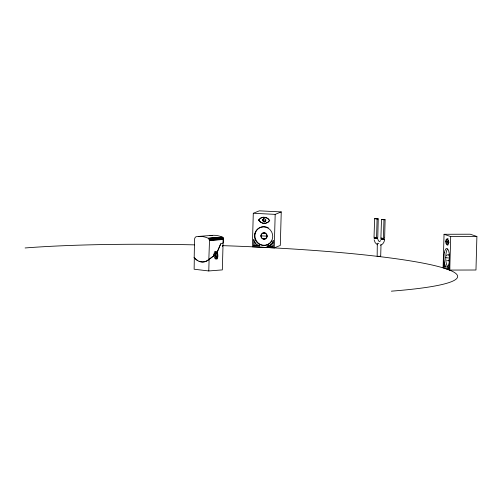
<?xml version="1.0" encoding="UTF-8"?>
<svg xmlns="http://www.w3.org/2000/svg" width="502" height="502" viewBox="0 0 502 502"><rect width="100%" height="100%" fill="white"/><g stroke="black" fill="none" stroke-linecap="round" stroke-linejoin="round"><path stroke-width="0.75" d="M208.23 238.218L209.083 239.015L209.51 240.552L208.838 259.427A16.371 11.998 85.5 0 1 194.186 257.702L194.544 239.605A3.382 2.479 85.5 0 1 195.968 236.775A35.849 26.261 85.5 0 1 208.23 238.218L222.248 237.126C223.139 237.452 224.055 239.448 223.17 239.768L222.33 269.9L208.782 270.954L194.136 269.229L194.312 257.664M208.782 270.954L209.108 259.408L214.58 255.198M217.021 252.374L220.704 243.846L223.233 242.937L223.321 239.787M253.29 213.281L252.355 246.789L274.249 247.875L280.304 245.434L281.245 211.919L259.352 210.834L253.29 213.281L275.184 214.367L281.245 211.919M253.604 245.61L253.78 239.404A7.718 7.492 68 0 0 259.691 245.911L253.604 245.61L254.847 245.108L259.408 245.334M254.847 245.108L254.934 242.002M274.249 247.875L275.184 214.367M374.63 218.659L377.096 218.954L376.575 237.565L375.458 237.54L374.028 237.327L374.63 218.659L378.238 218.859L377.774 237.427L377.303 237.295M381.012 244.813L380.692 256.327L377.159 256.309L377.297 243.947M381.495 219.468L383.961 219.763L383.44 238.375L382.323 238.356L380.899 238.136L381.495 219.468L385.103 219.669L384.639 238.237L384.287 238.124M444.044 234.283L443.109 267.798L449.761 270.076L475.965 270.007L476.9 236.492L470.248 234.214L444.044 234.283L450.696 236.561L476.9 236.492M443.511 266.681L443.686 260.475A7.718 2.297 89.8 0 0 445.362 267.315L443.511 266.681L445.042 266.675M449.761 270.076L450.696 236.561M449.183 260.18L449.284 259.584A3.119 0.929 89.8 0 0 449.378 256.484L449.303 255.788A3.081 0.527 -89.4 0 0 449.208 255.236M217.165 252.393L220.704 243.846M263.173 219.33L262.992 220.497L263.18 219.33A1.562 1.512 68 0 1 263.745 218.79A1.562 1.374 81 0 0 263.299 219.299A1.55 1.45 76.7 0 1 263.851 218.79M380.535 240.577C379.568 242.196 378.891 241.933 377.805 239.216M380.315 245.158C383.089 244.794 384.676 241.217 384.588 239.197M260.971 235.852L267.058 236.153M445.431 257.608L449.397 258.078M208.838 259.427L214.724 255.217M216.161 258.172C217.266 256.654 217.222 253.41 215.653 252.311M215.96 258.806L215.333 259.007C213.802 256.986 213.457 253.378 214.988 251.301L215.64 251.627M448.524 254.683L449.378 256.484A3.081 0.527 -89.4 0 1 449.284 259.515L448.386 260.864M265.652 233.355A3.119 3.1 -21.6 0 0 264.912 233.022L262.584 233.235L261.435 234.315A3.144 3.112 44 0 0 261.354 237.415C262.32 239.454 265.483 239.674 266.618 237.678A3.119 3.031 68 0 0 266.706 234.578L266.261 233.907A3.081 2.88 76.7 0 0 264.234 232.865M446.391 255.462L447.778 254.727M383.754 239.303L380.918 239.027M213.632 254.508L214.919 253.705M258.586 220.064L258.787 219.983A6.614 6.419 68 0 0 269.737 220.529L269.53 220.61A6.614 6.419 68 0 0 258.586 220.064A6.614 6.419 68 0 0 269.53 220.61M266.989 246.275A7.718 7.492 68 0 0 273.239 240.37L273.069 246.576L266.989 246.275L268.225 245.773L273.546 246.036M374.272 238.356L377.724 238.331M378.213 218.866L377.096 218.954M385.015 219.688L383.961 219.763M384.469 239.234L380.93 239.115M263.092 220.064L265.847 220.284M447.596 241.826L449.039 242.089M377.655 238.412L377.309 238.469M264.171 239.077L264.742 239.021A3.119 3.1 -21.6 0 0 265.508 238.726M198.415 236.436L212.434 235.344M208.424 238.325L222.442 237.233M208.606 238.456L222.631 237.364M208.782 238.619L222.8 237.528M208.945 238.808L222.963 237.716M209.083 239.015L223.108 237.923M209.208 239.247L223.233 238.155M209.315 239.498L223.334 238.4M209.397 239.755L223.421 238.663M209.459 240.025L223.478 238.933M209.497 240.301L223.515 239.209M209.51 240.552L223.528 239.46M223.17 239.768L223.522 239.768M222.637 245.698L222.618 246.488M194.042 257.683L194.456 257.683A16.371 11.998 85.5 0 0 197.844 260.594M263.889 232.915L263.374 232.947A3.119 2.748 81 0 0 262.703 233.204M448.518 260.858L448.826 260.839A3.119 1.663 88.1 0 0 449.591 260.168M377.184 238.475L374.9 238.437M445.525 241.374A6.614 1.97 89.8 0 0 448.851 242.51A6.614 1.97 89.8 0 0 445.525 241.374L446.416 241.368A6.614 1.97 89.8 0 1 448.167 238.833M447.577 268.074L449.428 268.708L449.597 262.502A7.718 2.297 89.8 0 1 447.577 268.074L449.874 268.068M378.772 243.407L377.397 243.244M374.887 238.437L374.097 238.318M374.109 237.277L376.575 237.565M380.974 238.086L383.44 238.375M209.252 259.427L209.108 259.408A16.371 11.998 85.5 0 1 199.093 261.228M264.341 232.934L265.621 233.386L266.706 234.578A3.144 2.937 76.7 0 1 266.612 237.678L266.135 238.293A3.081 2.88 76.7 0 1 264.058 239.071M380.309 256.202L380.692 256.315M377.479 238.262L377.692 238.318M264.472 221.702L264.121 221.627A1.55 1.45 76.7 0 1 263.487 221.187A1.562 1.374 81 0 0 264.428 221.721A1.562 1.55 -21.6 0 0 265.213 221.533A1.544 1.443 76.7 0 1 264.874 221.677M263.713 239.059L263.211 238.939A3.119 2.748 81 0 1 262.552 238.582M447.627 260.758L446.849 260.412M377.598 244.832L375.232 242.755L374.115 239.824M448.932 254.652L448.951 254.665A3.081 0.527 -89.4 0 1 449.089 254.847M222.8 245.654A249.513 24.347 1.6 0 1 439.57 266.863A249.513 24.347 1.6 0 1 391.365 291.166M25.1 247.963A249.513 24.347 1.6 0 1 194.525 244.863M209.987 235.683A35.849 26.261 85.5 0 1 222.248 237.126M271.795 241.042A9.356 9.086 68 0 1 260.118 244.336A9.356 9.086 68 0 1 255.405 232.765A9.356 9.086 68 0 1 266.066 226.954M266.637 227.124A9.356 9.086 68 0 1 268.3 227.852M265.194 221.551A1.562 1.512 68 0 1 263.362 221.213A1.544 1.531 44 0 0 264.447 221.702M258.787 219.983A6.614 6.419 68 0 1 269.737 220.529M273.276 242.686A7.718 7.492 68 0 1 268.972 245.635M263.18 219.361A1.544 1.531 44 0 1 263.757 218.816M263.349 232.934A3.081 3.05 44 0 0 261.944 233.687L261.435 234.315A3.119 3.031 68 0 0 261.354 237.415L261.818 238.086A3.081 3.05 44 0 0 263.18 238.933M447.564 266.506A9.356 2.786 89.8 0 1 445.751 258.034A9.356 2.786 89.8 0 1 447.37 249.224M447.621 241.782A1.562 0.464 89.8 0 1 448.317 240.602A1.562 0.464 89.8 0 1 448.349 243.232A1.562 0.464 89.8 0 1 447.627 242.19M447.997 245.039A6.614 1.97 89.8 0 1 446.416 241.368M449.183 260.099A3.081 0.527 -89.4 0 1 448.926 260.764M215.358 253.717L215.697 257.589L216.262 258.863L216.908 259.189C218.439 257.112 218.1 253.51 216.569 251.483L215.684 252.161L215.358 253.717M215.653 254.106C217.222 266.957 218.608 246.846 215.653 254.106M254.872 233.317A9.356 9.086 68 0 0 265.727 245.271A9.356 9.086 68 0 0 270.252 229.903A9.356 9.086 68 0 0 254.872 233.317M262.803 219.782A1.562 1.512 68 0 0 264.617 221.771A1.562 1.512 68 0 0 265.37 219.211A1.562 1.512 68 0 0 262.803 219.782M444.477 252.286A9.356 2.786 89.8 0 0 446.485 267.077A9.356 2.786 89.8 0 0 449.277 253.93A9.356 2.786 89.8 0 0 444.477 252.286"/></g></svg>
